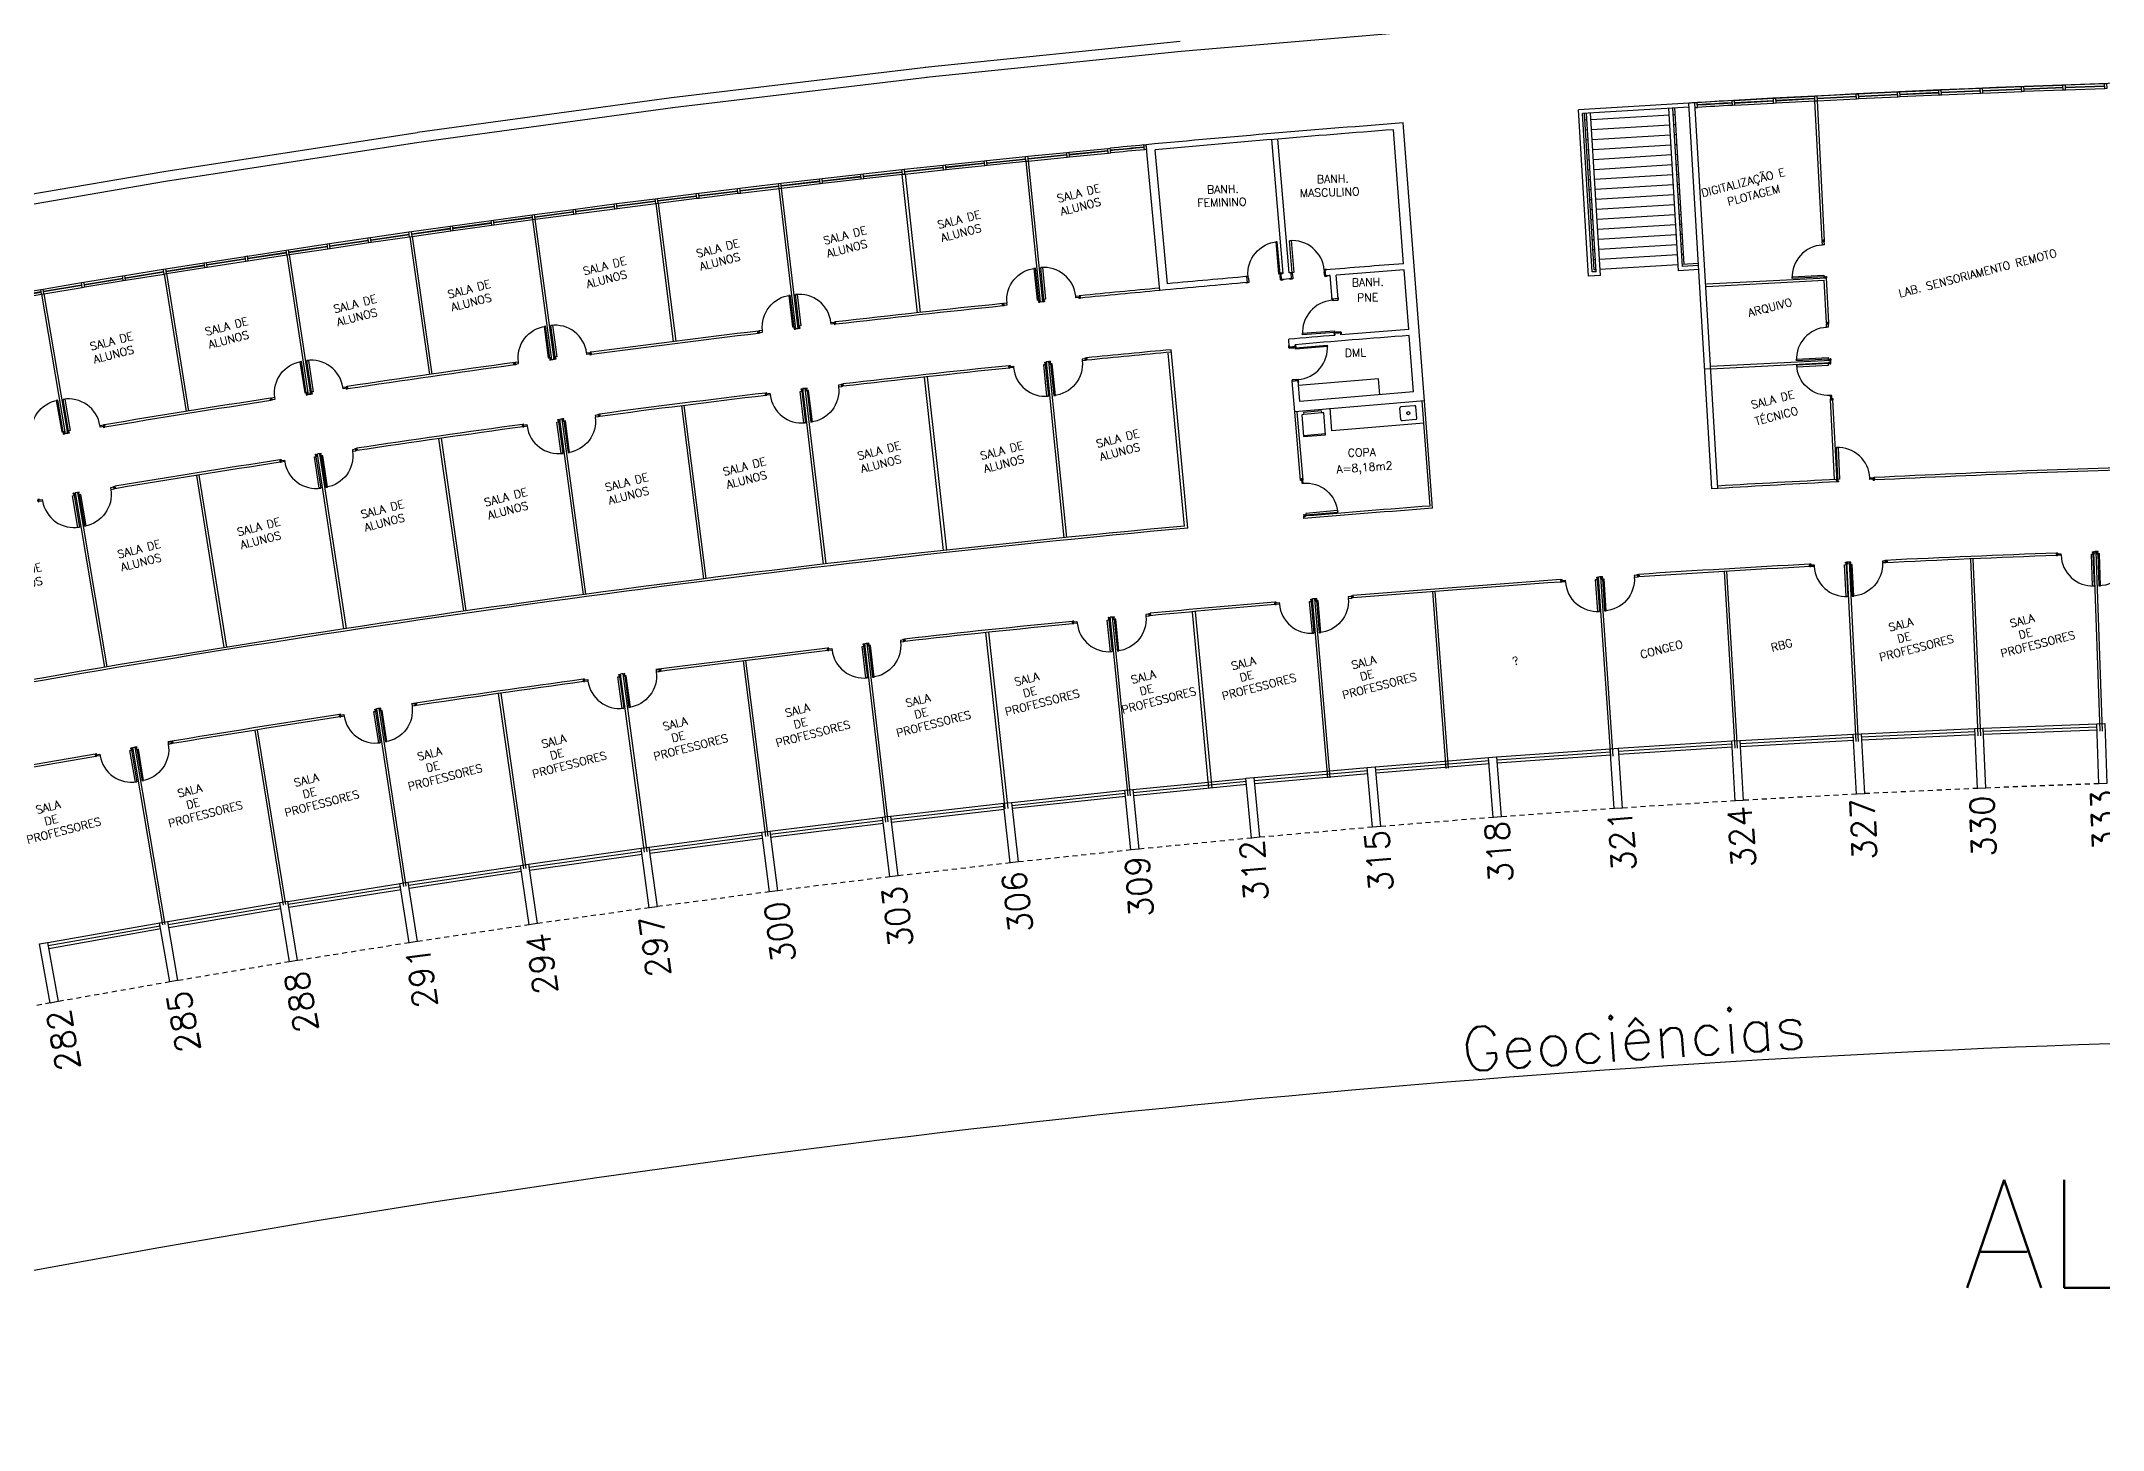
# Model space of a CAD drawing. Header units: millimetres. Extents: x 2958 to 3256, y 1036 to 1150.
# Drawn here: x 3048.8 to 3100.3, y 1050.6 to 1085.3 of the extents above; entities that cross this region are included whole.
import ezdxf

# ---------------------------------------------------------------- set-up
doc = ezdxf.new("R2010")
doc.units = ezdxf.units.MM
doc.linetypes.add('HIDDEN2', pattern=[0.1875, 0.125, -0.0625])
for name, color, linetype in [('ALV', 2, 'Continuous'), ('AR-ALV-C', 2, 'Continuous'), ('AR-CORRIMAO', 2, 'Continuous'), ('AR-DIVISORIA', 2, 'Continuous'), ('AR-ESCADA-V', 1, 'Continuous'), ('AR-ESQ', 2, 'Continuous'), ('AR-PIS-V', 1, 'Continuous'), ('AR-PORTAS', 1, 'Continuous'), ('AR-WC', 2, 'Continuous'), ('BANC', 2, 'Continuous'), ('coz1', 1, 'Continuous'), ('COZ2', 1, 'Continuous'), ('ESQ', 1, 'Continuous'), ('ESTR', 3, 'Continuous'), ('montante-c', 2, 'Continuous'), ('montante-v', 1, 'Continuous'), ('mov', 1, 'Continuous'), ('NOPILAR1', 2, 'Continuous'), ('pm1', 2, 'Continuous'), ('pm2', 2, 'Continuous'), ('PORTA-C', 2, 'Continuous'), ('PROJ', 1, 'HIDDEN2'), ('TEXTO', 2, 'Continuous'), ('TXT-IDENTIFICAÇÃO', 4, 'Continuous'), ('USO1', 2, 'Continuous'), ('vidro', 2, 'Continuous')]:
    doc.layers.add(name, color=color, linetype=linetype)
doc.styles.add('1', font='romans.shx')
doc.styles.add('LEGENDA', font='romans.shx', dxfattribs={"height": 0.2})
doc.styles.add('NOPILAR', font='simplex.shx', dxfattribs={"height": 0.6})
doc.styles.add('UNB-100', font='simplex.shx', dxfattribs={"height": 0.2})
doc.dimstyles.new('1-600', dxfattribs={"dimtxt": 1.1, "dimasz": 2.5, "dimexe": 2, "dimexo": 4, "dimgap": 0.2, "dimtad": 1, "dimdec": 0, "dimzin": 4, "dimdsep": 46, "dimlunit": 6, "dimtxsty": '1', "dimblk1": 'NONE', "dimblk2": 'NONE', "dimsah": 1, "dimcen": 0, "dimclrd": 2, "dimclre": 2, "dimclrt": 2, "dimadec": 0, "dimazin": 0, "dimtfac": 1, "dimtdec": 0, "dimtmove": 2, "dimatfit": 3, "dimldrblk": 'NONE', "dimfxl": 1, "dimtolj": 1, "dimtzin": 0, "dimarcsym": 0})

# ---------------------------------------------------------------- blocks, each defined once
blk = doc.blocks.new('PILAR-SLC')
for points in [[(0.2, 0), (0.2, -1.5), (0, -1.5), (0, 0)], [(0.197, -26.487), (0.197, -27.987), (-0.003, -27.987), (-0.003, -26.487)], [(0.197, -42.97), (0.197, -44.47), (-0.003, -44.47), (-0.003, -42.97)], [(0.197, -72.501), (0.197, -74.001), (-0.003, -74.001), (-0.003, -72.501)]]:
    blk.add_lwpolyline(points, close=True)
blk = doc.blocks.new('*D90')
at = {"layer": 'DEFPOINTS', "color": 0, "transparency": 16777216}
for p in [(3139.88, 1067.386), (3139.765, 1065.89), (3036.797, 1060.353), (3105.505, 1060.368), (3037.114, 1058.887)]:
    blk.add_point(p, dxfattribs=at)
at = {"layer": 'USO1', "color": 2, "lineweight": -2, "transparency": 16777216}
for p, q in [((3139.459, 1061.902), (3139.114, 1057.415)), ((3037.959, 1054.977), (3038.91, 1050.579))]:
    blk.add_line(p, q, dxfattribs=at)
blk.add_arc((3112.461, 710.251), 350.185, 85.60976, 102.19512, dxfattribs=at)
at = {"layer": 'USO1', "color": 2, "transparency": 16777216, "insert": (3088.577, 1060.373), "char_height": 1.1, "attachment_point": 5, "rotation": 3.9024, "style": '1'}
blk.add_mtext('\\A1;Geociências', dxfattribs=at)
blk = doc.blocks.new('_NONE')
at = {"color": 0, "linetype": 'ByBlock'}
blk.add_circle((0, 0), 0.25, dxfattribs=at)
blk = doc.blocks.new('esq-mod1')
at = {"layer": 'montante-c'}
for p, q in [((0.956, 0.191), (1.015, 0.203)), ((0.979, 0.073), (0.956, 0.191)), ((0.979, 0.073), (1.038, 0.085)), ((1.038, 0.085), (1.015, 0.203))]:
    blk.add_line(p, q, dxfattribs=at)
at = {"layer": 'montante-v'}
for p, q in [((0, 0), (0.956, 0.191)), ((0.023, -0.118), (0.979, 0.073))]:
    blk.add_line(p, q, dxfattribs=at)
at = {"layer": 'vidro'}
for p, q in [((0.011, -0.054), (0.967, 0.137)), ((0.013, -0.064), (0.969, 0.127))]:
    blk.add_line(p, q, dxfattribs=at)
blk = doc.blocks.new('esq-mod3')
at = {"layer": 'montante-c'}
for p, q in [((0.86, -0.169), (0.867, -0.049)), ((0.92, -0.172), (0.86, -0.169)), ((0.867, -0.049), (0.927, -0.052)), ((0.92, -0.172), (0.927, -0.052))]:
    blk.add_line(p, q, dxfattribs=at)
at = {"layer": 'montante-v'}
for centre, radius, end in [((-16.304, -297.085), 297.412, 86.85884), ((-16.304, -297.084), 297.531, 86.85883)]:
    blk.add_arc(centre, radius, 86.69167, end, dxfattribs=at)
at = {"layer": 'vidro'}
for radius in [297.466, 297.476]:
    blk.add_arc((-16.304, -297.084), radius, 86.69167, 86.85883, dxfattribs=at)
blk = doc.blocks.new('esq-mod2')
at = {"layer": 'montante-c'}
for p, q in [((0.844, 0.078), (0.904, 0.084)), ((0.855, -0.041), (0.844, 0.078)), ((0.915, -0.036), (0.904, 0.084)), ((0.915, -0.036), (0.855, -0.041))]:
    blk.add_line(p, q, dxfattribs=at)
at = {"layer": 'montante-v'}
for centre, radius, end in [((26.627, -282.376), 283.628, 95.38686), ((26.627, -282.378), 283.51, 95.38687)]:
    blk.add_arc(centre, radius, 95.21565, end, dxfattribs=at)
at = {"layer": 'vidro'}
for radius in [283.574, 283.565]:
    blk.add_arc((26.627, -282.377), radius, 95.21565, 95.38686, dxfattribs=at)
blk = doc.blocks.new('GLDR-04P')
at = {"layer": 'coz1'}
for p, q in [((-225, 0), (-225, -50)), ((225, 0), (-225, 0)), ((225, -50), (225, 0)), ((-275, -50), (-275, -600)), ((-225, -50), (-275, -50)), ((275, -50), (225, -50)), ((275, -600), (275, -50)), ((-275, -600), (275, -600))]:
    blk.add_line(p, q, dxfattribs=at)
at = {"layer": 'COZ2'}
for p, q in [((225, -50), (-225, -50)), ((-275, -570), (275, -570))]:
    blk.add_line(p, q, dxfattribs=at)
blk = doc.blocks.new('pm80-div-01p')
at = {"layer": 'mov'}
blk.add_arc((0.0575, 0.03), 0.8, 360, 90, dxfattribs=at)
at = {"layer": 'PORTA-C'}
for p, q in [((0.031, 0.0085), (0.031, 0.03)), ((0.031, 0.03), (0.055, 0.03)), ((0.037, 0.0085), (0.031, 0.0085)), ((0.037, -0.0085), (0.037, 0.0085)), ((0.056, 0.029), (0.056, -0.011)), ((0.944, 0.029), (0.944, -0.011)), ((0.969, 0.03), (0.945, 0.03)), ((0.963, 0.0085), (0.969, 0.0085)), ((0.963, -0.0085), (0.963, 0.0085)), ((0.969, 0.0085), (0.969, 0.03)), ((0.031, -0.03), (0.031, -0.0085)), ((0.031, -0.0085), (0.037, -0.0085)), ((0.065, -0.03), (0.031, -0.03)), ((0.056, -0.011), (0.065, -0.011)), ((0.066, -0.012), (0.066, -0.029)), ((0.934, -0.012), (0.934, -0.029)), ((0.944, -0.011), (0.935, -0.011)), ((0.935, -0.03), (0.969, -0.03)), ((0.969, -0.0085), (0.963, -0.0085)), ((0.969, -0.03), (0.969, -0.0085))]:
    blk.add_line(p, q, dxfattribs=at)
for points in [[(0.0975, 0.03), (0.0575, 0.03), (0.0575, 0.83), (0.0975, 0.83)], [(0.021, -0.008), (0.021, 0.008), (0.0365, 0.008), (0.0365, -0.008)], [(0.8585, -0.01), (0.8585, 0.03), (0.9425, 0.03), (0.9425, -0.01)], [(0.979, -0.008), (0.979, 0.008), (0.9635, 0.008), (0.9635, -0.008)]]:
    blk.add_lwpolyline(points, close=True, dxfattribs=at)
for centre, start, end in [((0.055, 0.029), 360, 90), ((0.945, 0.029), 90, 180), ((0.065, -0.012), 0, 90), ((0.065, -0.029), 270, 0), ((0.935, -0.012), 90, 180), ((0.935, -0.029), 180, 270)]:
    blk.add_arc(centre, 0.001, start, end, dxfattribs=at)
blk = doc.blocks.new('pm80-alv-01p')
at = {"layer": 'mov'}
blk.add_arc((0.027, 0.075), 0.8, 360, 90, dxfattribs=at)
at = {"layer": 'pm1'}
blk.add_lwpolyline([(0.067, 0.875), (0.067, 0.075), (0.027, 0.075), (0.027, 0.875)], close=True, dxfattribs=at)
at = {"layer": 'pm2'}
for points in [[(-0.034, 0.086), (0.016, 0.086), (0.016, 0.076), (-0.034, 0.076)], [(0.026, 0.075), (0.026, 0.034), (0.036, 0.034), (0.036, -0.075), (0.001, -0.075), (0.001, 0.075)], [(0.828, 0.075), (0.828, 0.034), (0.818, 0.034), (0.818, -0.075), (0.853, -0.075), (0.853, 0.075)], [(0.888, 0.086), (0.838, 0.086), (0.838, 0.076), (0.888, 0.076)], [(-0.034, -0.076), (0.016, -0.076), (0.016, -0.086), (-0.034, -0.086)], [(0.888, -0.076), (0.838, -0.076), (0.838, -0.086), (0.888, -0.086)]]:
    blk.add_lwpolyline(points, close=True, dxfattribs=at)
blk = doc.blocks.new('CUBA-02P')
at = {"layer": 'coz1'}
for p, q in [((-0.2, 0.415), (-0.2, 0.125)), ((-0.17, 0.445), (0.17, 0.445)), ((-0.17, 0.095), (0.17, 0.095)), ((0.2, 0.415), (0.2, 0.125))]:
    blk.add_line(p, q, dxfattribs=at)
blk.add_circle((0, 0.27), 0.04, dxfattribs=at)
for centre, start, end in [((-0.17, 0.415), 90, 180), ((-0.17, 0.125), 180, 270), ((0.17, 0.415), 0, 90), ((0.17, 0.125), 270, 0)]:
    blk.add_arc(centre, 0.03, start, end, dxfattribs=at)

msp = doc.modelspace()

# ---------------------------------------------------------------- linework, layer by layer
at = {"layer": 'ALV'}
msp.add_arc((3113.888, 684.904), 399.561, 87.01536, 93.43465, dxfattribs=at)
at = {"layer": 'AR-ALV-C'}
for p, q in [((3090.527, 1074.105), (3089.95, 1083.747)), ((3090.677, 1074.114), (3090.1, 1083.756)), ((3082.823, 1079.732), (3082.566, 1083.082)), ((3083.342, 1076.3), (3082.812, 1083.251)), ((3076.732, 1079.063), (3076.392, 1082.707)), ((3076.924, 1079.232), (3076.614, 1082.577)), ((3079.81, 1079.488), (3079.526, 1082.836)), ((3079.96, 1079.501), (3079.676, 1082.849)), ((3078.92, 1079.26), (3078.907, 1079.409)), ((3079.773, 1079.334), (3079.76, 1079.484)), ((3080.022, 1079.356), (3080.009, 1079.505)), ((3080.875, 1079.428), (3080.863, 1079.576)), ((3081.035, 1078.844), (3080.99, 1079.436)), ((3081.185, 1078.856), (3081.139, 1079.448)), ((3082.949, 1078.087), (3082.834, 1079.582)), ((3079.966, 1077.645), (3079.95, 1077.844)), ((3081.105, 1077.94), (3081.101, 1077.99)), ((3081.254, 1077.953), (3081.25, 1078.002)), ((3083.069, 1076.528), (3082.96, 1077.937)), ((3080.116, 1077.657), (3080.112, 1077.707)), ((3080.104, 1076.025), (3080.038, 1076.796)), ((3080.232, 1076.287), (3080.188, 1076.808)), ((3090.498, 1077.108), (3090.348, 1077.099)), ((3083.342, 1076.3), (3080.104, 1076.025)), ((3083.069, 1076.528), (3080.232, 1076.287)), ((3090.677, 1074.114), (3090.527, 1074.105))]:
    msp.add_line(p, q, dxfattribs=at)
for centre, radius, start, end in [((3112.434, 709.107), 375.314, 93.41165, 93.43455), ((3111.288, 709.019), 375.314, 94.35125, 95.33494), ((3111.288, 709.019), 375.164, 94.39079, 95.30303), ((3098.501, 849.047), 231.044, 94.85555, 95.40649), ((3095.543, 881.899), 198.209, 94.80708, 95.3898), ((3111.288, 709.019), 371.804, 94.85659, 94.86429), ((3111.288, 709.019), 371.654, 94.82576, 94.8643), ((3111.288, 709.019), 371.804, 94.82577, 94.83347), ((3107.077, 761.595), 319.06, 94.35969, 94.71276), ((3086.261, 1012.926), 66.718, 94.53126, 94.62994), ((3111.288, 709.019), 371.654, 94.39083, 94.65291), ((3111.287, 709.025), 371.054, 94.65334, 94.6765), ((3111.288, 709.019), 370.154, 94.67721, 94.85664), ((3111.288, 709.019), 370.004, 94.39085, 94.83341), ((3111.288, 709.019), 370.204, 94.65395, 94.67717), ((3111.288, 709.019), 370.154, 94.39084, 94.65399), ((3111.288, 709.019), 369.954, 94.83341, 94.85664), ((3111.301, 708.867), 369.254, 94.83339, 94.85664)]:
    msp.add_arc(centre, radius, start, end, dxfattribs=at)
at = {"layer": 'AR-CORRIMAO'}
for p, q in [((3089.95, 1083.747), (3087.19, 1083.582)), ((3087.439, 1079.42), (3087.19, 1083.582)), ((3089.956, 1083.648), (3087.296, 1083.488)), ((3087.533, 1079.526), (3087.296, 1083.488)), ((3087.633, 1079.532), (3087.396, 1083.494)), ((3087.738, 1079.438), (3087.495, 1083.5)), ((3089.695, 1079.555), (3089.452, 1083.617)), ((3089.789, 1079.661), (3089.552, 1083.623)), ((3087.738, 1079.438), (3087.439, 1079.42)), ((3087.633, 1079.532), (3087.533, 1079.526)), ((3090.199, 1079.585), (3089.695, 1079.555)), ((3090.193, 1079.685), (3089.789, 1079.661))]:
    msp.add_line(p, q, dxfattribs=at)
at = {"layer": 'AR-DIVISORIA'}
for p, q in [((3093.281, 1080.31), (3093.101, 1083.803)), ((3093.341, 1080.313), (3093.161, 1083.806)), ((3070.671, 1078.507), (3070.291, 1081.966)), ((3070.751, 1078.516), (3070.371, 1081.975)), ((3073.745, 1078.772), (3073.388, 1082.293)), ((3073.805, 1078.778), (3073.448, 1082.3)), ((3067.633, 1078.1), (3067.218, 1081.615)), ((3067.693, 1078.107), (3067.277, 1081.622)), ((3061.533, 1077.327), (3061.059, 1080.836)), ((3061.592, 1077.335), (3061.119, 1080.844)), ((3064.135, 1081.238), (3064.572, 1077.786)), ((3064.195, 1081.246), (3064.632, 1077.793)), ((3057.984, 1080.407), (3058.478, 1076.962)), ((3058.043, 1080.416), (3058.537, 1076.971)), ((3054.913, 1079.953), (3055.444, 1076.454)), ((3054.972, 1079.962), (3055.504, 1076.463)), ((3054.972, 1079.962), (3055.504, 1076.463)), ((3051.846, 1079.474), (3052.397, 1076.038)), ((3051.906, 1079.484), (3052.457, 1076.048)), ((3090.388, 1079.225), (3093.389, 1079.38)), ((3090.391, 1079.166), (3093.332, 1079.317)), ((3093.387, 1078.253), (3093.332, 1079.317)), ((3093.447, 1078.256), (3093.389, 1079.38)), ((3048.784, 1078.97), (3049.373, 1075.479)), ((3048.843, 1078.98), (3049.432, 1075.489)), ((3074.343, 1072.882), (3073.897, 1077.28)), ((3074.403, 1072.888), (3073.956, 1077.286)), ((3077.344, 1073.174), (3076.942, 1077.496)), ((3077.429, 1073.122), (3077.014, 1077.583)), ((3090.494, 1077.168), (3093.495, 1077.323)), ((3090.498, 1077.108), (3093.498, 1077.263)), ((3093.498, 1077.263), (3093.495, 1077.323)), ((3071.324, 1072.563), (3070.848, 1076.897)), ((3071.404, 1072.572), (3070.928, 1076.906)), ((3064.776, 1076.179), (3065.323, 1071.853)), ((3064.835, 1076.186), (3065.383, 1071.861)), ((3068.328, 1072.221), (3067.809, 1076.611)), ((3068.388, 1072.228), (3067.869, 1076.618)), ((3083.482, 1073.674), (3083.282, 1076.295)), ((3083.546, 1073.619), (3083.342, 1076.3)), ((3093.589, 1074.336), (3093.486, 1076.327)), ((3093.652, 1074.279), (3093.546, 1076.33)), ((3062.325, 1071.461), (3061.734, 1075.841)), ((3062.384, 1071.469), (3061.793, 1075.849)), ((3080.249, 1074.316), (3080.104, 1076.025)), ((3080.308, 1074.321), (3080.163, 1076.03)), ((3058.708, 1075.359), (3059.327, 1071.043)), ((3058.767, 1075.367), (3059.386, 1071.052)), ((3055.67, 1074.971), (3056.333, 1070.601)), ((3055.729, 1074.98), (3056.393, 1070.61)), ((3052.654, 1074.439), (3053.344, 1070.134)), ((3052.713, 1074.448), (3053.403, 1070.143)), ((3049.623, 1074), (3050.359, 1069.642)), ((3049.682, 1074.01), (3050.418, 1069.652)), ((3080.33, 1073.36), (3080.325, 1073.42)), ((3094.132, 1067.785), (3093.901, 1072.269)), ((3094.192, 1067.788), (3093.961, 1072.272)), ((3097.183, 1067.928), (3096.992, 1072.354)), ((3097.243, 1067.931), (3097.052, 1072.357)), ((3100.229, 1068.045), (3100.072, 1072.532)), ((3100.289, 1068.047), (3100.132, 1072.534)), ((3083.886, 1067.116), (3083.548, 1071.533)), ((3083.946, 1067.121), (3083.608, 1071.538)), ((3087.996, 1067.419), (3087.69, 1071.899)), ((3088.056, 1067.423), (3087.75, 1071.903)), ((3091.106, 1067.618), (3090.841, 1072.04)), ((3091.165, 1067.621), (3090.901, 1072.043)), ((3077.955, 1066.613), (3077.544, 1071.024)), ((3078.035, 1066.62), (3077.624, 1071.031)), ((3080.924, 1066.877), (3080.545, 1071.351)), ((3080.984, 1066.882), (3080.605, 1071.356)), ((3072.862, 1066.107), (3072.379, 1070.51)), ((3072.942, 1066.115), (3072.458, 1070.519)), ((3075.941, 1066.425), (3075.487, 1070.892)), ((3076, 1066.431), (3075.547, 1070.898)), ((3069.884, 1065.773), (3069.357, 1070.232)), ((3069.944, 1065.78), (3069.417, 1070.239)), ((3063.856, 1065.021), (3063.255, 1069.471)), ((3063.915, 1065.029), (3063.315, 1069.479)), ((3066.318, 1069.806), (3066.874, 1065.411)), ((3066.377, 1069.813), (3066.934, 1065.418)), ((3060.199, 1068.989), (3060.828, 1064.604)), ((3060.258, 1068.998), (3060.887, 1064.613)), ((3057.156, 1068.605), (3057.83, 1064.165)), ((3057.215, 1068.614), (3057.89, 1064.174)), ((3054.118, 1068.073), (3054.819, 1063.699)), ((3054.177, 1068.082), (3054.879, 1063.708)), ((3051.059, 1067.633), (3051.807, 1063.205)), ((3051.119, 1067.643), (3051.866, 1063.215))]:
    msp.add_line(p, q, dxfattribs=at)
for centre, radius, start, end in [((3111.288, 709.019), 371.654, 95.78682, 95.79762), ((3111.288, 709.019), 371.714, 95.33494, 95.64292), ((3111.288, 709.019), 371.654, 95.33494, 95.64291), ((3111.288, 709.019), 371.714, 95.94306, 96.59113), ((3111.288, 709.019), 371.654, 95.94307, 96.59112), ((3111.288, 709.019), 371.714, 96.89077, 97.53938), ((3111.288, 709.019), 371.654, 96.89078, 97.53937), ((3111.288, 709.019), 371.654, 96.73633, 96.74558), ((3111.288, 709.019), 371.714, 97.83459, 98.48797), ((3111.288, 709.019), 371.654, 97.83865, 98.48796), ((3111.288, 709.019), 371.654, 97.68429, 97.69354), ((3111.288, 709.019), 370.154, 95.78834, 95.79763), ((3111.288, 709.019), 370.154, 95.31282, 95.64225), ((3111.288, 709.019), 370.094, 95.31282, 95.64221), ((3111.288, 709.019), 370.154, 95.94374, 96.59045), ((3111.288, 709.019), 370.094, 95.94378, 96.59042), ((3111.288, 709.019), 371.714, 98.78635, 99.43471), ((3111.288, 709.019), 371.654, 98.78636, 99.43469), ((3111.288, 709.019), 371.654, 98.63254, 98.64178), ((3111.288, 709.019), 370.154, 96.89118, 97.53873), ((3111.288, 709.019), 370.094, 96.89122, 97.53873), ((3111.288, 709.019), 370.154, 96.73631, 96.74559), ((3111.288, 709.019), 370.154, 97.83836, 98.48735), ((3111.288, 709.019), 370.094, 97.83837, 98.48735), ((3111.288, 709.019), 370.154, 97.68427, 97.69355), ((3111.288, 709.019), 371.654, 99.5788, 99.58972), ((3111.288, 709.019), 370.154, 98.787, 99.43408), ((3111.288, 709.019), 370.094, 98.787, 99.43407), ((3111.288, 709.019), 370.154, 98.63252, 98.6418), ((3112.434, 709.107), 365.714, 91.52245, 92.79765), ((3112.434, 709.107), 365.654, 91.52245, 92.79766), ((3112.434, 709.107), 365.714, 92.9444, 93.41133), ((3112.434, 709.107), 365.654, 92.94439, 93.41132), ((3111.288, 709.019), 370.154, 99.58045, 99.58974), ((3111.288, 709.019), 365.654, 94.35115, 94.85677), ((3111.288, 709.019), 365.714, 94.36055, 94.84737), ((3111.288, 709.019), 365.734, 95.32526, 100.05253), ((3111.288, 709.019), 365.674, 95.31273, 100.05253), ((3112.434, 709.107), 363.634, 93.06878, 93.74344), ((3112.434, 709.107), 363.574, 93.06879, 93.74343), ((3112.639, 709.118), 363.634, 92.94436, 92.95382), ((3112.434, 709.107), 363.574, 92.09557, 92.78227), ((3112.434, 709.107), 363.634, 92.09556, 92.77028), ((3112.8, 709.121), 363.634, 91.9964, 92.00586), ((3129.852, 475.113), 598.275, 94.131498, 94.631238), ((3129.853, 475.1), 598.228, 94.13152, 94.631221), ((3112.434, 709.107), 363.634, 93.89232, 93.90178), ((3097.172, 856.643), 215.345, 94.67937, 95.51243), ((3097.172, 856.645), 215.283, 94.6793, 95.51238), ((3111.288, 709.019), 363.634, 94.84029, 94.84974), ((3097.034, 835.45), 236.409, 95.45756, 96.48034), ((3097.033, 835.452), 236.347, 95.45745, 96.4803), ((3112.22, 709.118), 363.634, 95.78825, 95.7977), ((3111.288, 709.019), 363.634, 96.76976, 97.45048), ((3111.288, 709.019), 363.574, 96.76976, 97.45017), ((3112.071, 709.115), 363.634, 96.73621, 96.74566), ((3111.937, 709.11), 363.634, 97.68417, 97.69362), ((3129.35, 584.047), 489.904, 97.86381, 98.37058), ((3129.351, 584.043), 489.848, 97.86382, 98.37034), ((3126.845, 612.785), 461.117, 98.80897, 99.34865), ((3111.795, 709.099), 363.634, 98.63243, 98.64189), ((3126.845, 612.781), 461.061, 98.80898, 99.34838), ((3112.258, 703.497), 369.241, 99.68703, 100.05297), ((3111.288, 709.019), 363.574, 99.68275, 100.05434), ((3111.639, 709.08), 363.634, 99.58037, 99.58983)]:
    msp.add_arc(centre, radius, start, end, dxfattribs=at)
at = {"layer": 'AR-ESCADA-V'}
for p, q in [((3089.462, 1083.448), (3087.506, 1083.331)), ((3089.612, 1083.457), (3089.562, 1083.454)), ((3089.836, 1079.714), (3089.602, 1083.626)), ((3087.406, 1083.325), (3087.356, 1083.322)), ((3087.421, 1083.075), (3087.371, 1083.072)), ((3089.477, 1083.198), (3087.52, 1083.081)), ((3089.492, 1082.949), (3087.535, 1082.832)), ((3089.627, 1083.207), (3089.577, 1083.204)), ((3089.642, 1082.958), (3089.592, 1082.955)), ((3087.436, 1082.826), (3087.386, 1082.823)), ((3087.45, 1082.576), (3087.401, 1082.573)), ((3089.507, 1082.699), (3087.55, 1082.582)), ((3089.522, 1082.45), (3087.565, 1082.333)), ((3089.657, 1082.708), (3089.607, 1082.705)), ((3089.671, 1082.459), (3089.622, 1082.456)), ((3087.465, 1082.327), (3087.416, 1082.324)), ((3087.48, 1082.077), (3087.43, 1082.074)), ((3089.537, 1082.2), (3087.58, 1082.083)), ((3089.552, 1081.951), (3087.595, 1081.834)), ((3089.686, 1082.209), (3089.637, 1082.206)), ((3089.701, 1081.96), (3089.651, 1081.957)), ((3087.495, 1081.828), (3087.445, 1081.825)), ((3087.51, 1081.578), (3087.46, 1081.575)), ((3087.525, 1081.329), (3087.475, 1081.326)), ((3089.567, 1081.701), (3087.61, 1081.584)), ((3089.581, 1081.452), (3087.625, 1081.335)), ((3089.716, 1081.71), (3089.666, 1081.707)), ((3089.731, 1081.461), (3089.681, 1081.458)), ((3087.54, 1081.079), (3087.49, 1081.076)), ((3087.555, 1080.829), (3087.505, 1080.826)), ((3089.596, 1081.202), (3087.64, 1081.085)), ((3089.611, 1080.952), (3087.655, 1080.835)), ((3089.746, 1081.211), (3089.696, 1081.208)), ((3089.761, 1080.961), (3089.711, 1080.958)), ((3087.57, 1080.58), (3087.52, 1080.577)), ((3087.585, 1080.33), (3087.535, 1080.327)), ((3089.626, 1080.703), (3087.67, 1080.586)), ((3089.641, 1080.453), (3087.685, 1080.336)), ((3089.776, 1080.712), (3089.726, 1080.709)), ((3089.791, 1080.462), (3089.741, 1080.459)), ((3087.6, 1080.081), (3087.55, 1080.078)), ((3087.615, 1079.831), (3087.565, 1079.828)), ((3089.656, 1080.204), (3087.7, 1080.087)), ((3089.671, 1079.954), (3087.715, 1079.837)), ((3089.806, 1080.213), (3089.756, 1080.21)), ((3089.821, 1079.963), (3089.771, 1079.96))]:
    msp.add_line(p, q, dxfattribs=at)
at = {"layer": 'AR-PIS-V'}
for p, q in [((3087.58, 1079.579), (3087.346, 1083.491)), ((3087.63, 1079.582), (3087.58, 1079.579)), ((3089.686, 1079.705), (3087.729, 1079.588)), ((3090.19, 1079.735), (3089.786, 1079.711))]:
    msp.add_line(p, q, dxfattribs=at)
at = {"layer": 'AR-WC'}
for p, q in [((3082.191, 1076.855), (3080.198, 1076.686)), ((3082.225, 1076.456), (3082.191, 1076.855)), ((3081.032, 1075.552), (3080.989, 1076.12)), ((3083.324, 1075.746), (3081.032, 1075.552))]:
    msp.add_line(p, q, dxfattribs=at)
at = {"layer": 'BANC'}
for p, q in [((3077.267, 1085.047), (3083.649, 1085.588)), ((3070.865, 1084.643), (3077.237, 1085.293)), ((3070.891, 1084.395), (3077.263, 1085.045)), ((3064.526, 1083.887), (3070.886, 1084.645)), ((3064.556, 1083.639), (3070.916, 1084.397)), ((3058.177, 1083.018), (3064.523, 1083.885)), ((3058.211, 1082.77), (3064.557, 1083.637)), ((3051.843, 1082.041), (3058.174, 1083.016)), ((3051.881, 1081.794), (3058.212, 1082.768)), ((3045.531, 1080.959), (3051.843, 1082.041)), ((3045.573, 1080.713), (3051.886, 1081.795))]:
    msp.add_line(p, q, dxfattribs=at)
at = {"layer": 'ESQ'}
for p, q in [((3091.225, 1067.813), (3094.064, 1067.971)), ((3094.264, 1067.981), (3097.104, 1068.114)), ((3094.267, 1067.906), (3097.108, 1068.039)), ((3094.271, 1067.831), (3097.112, 1067.964)), ((3097.304, 1068.123), (3100.146, 1068.231)), ((3097.307, 1068.048), (3100.149, 1068.156)), ((3097.31, 1067.973), (3100.152, 1068.082)), ((3085.152, 1067.401), (3087.988, 1067.606)), ((3085.157, 1067.326), (3087.993, 1067.532)), ((3085.163, 1067.251), (3087.999, 1067.457)), ((3088.187, 1067.62), (3091.025, 1067.802)), ((3088.192, 1067.545), (3091.03, 1067.727)), ((3088.197, 1067.47), (3091.035, 1067.652)), ((3091.229, 1067.739), (3094.068, 1067.896)), ((3091.233, 1067.664), (3094.073, 1067.821)), ((3079.086, 1066.885), (3081.919, 1067.139)), ((3079.093, 1066.81), (3081.925, 1067.064)), ((3079.1, 1066.736), (3081.932, 1066.989)), ((3082.118, 1067.156), (3084.952, 1067.386)), ((3082.124, 1067.081), (3084.958, 1067.311)), ((3082.13, 1067.006), (3084.964, 1067.236)), ((3073.031, 1066.266), (3075.858, 1066.568)), ((3073.039, 1066.191), (3075.866, 1066.493)), ((3073.047, 1066.117), (3075.874, 1066.419)), ((3076.057, 1066.588), (3078.887, 1066.866)), ((3076.065, 1066.514), (3078.895, 1066.792)), ((3076.072, 1066.439), (3078.902, 1066.717)), ((3066.987, 1065.544), (3069.809, 1065.894)), ((3070.007, 1065.918), (3072.832, 1066.244)), ((3070.016, 1065.843), (3072.841, 1066.169)), ((3070.024, 1065.769), (3072.849, 1066.095)), ((3063.969, 1065.144), (3066.788, 1065.518)), ((3063.979, 1065.07), (3066.798, 1065.444)), ((3063.989, 1064.995), (3066.808, 1065.37)), ((3066.996, 1065.469), (3069.818, 1065.819)), ((3067.005, 1065.395), (3069.827, 1065.745)), ((3060.955, 1064.719), (3063.771, 1065.117)), ((3060.966, 1064.645), (3063.782, 1065.043)), ((3060.976, 1064.57), (3063.792, 1064.968)), ((3057.945, 1064.268), (3060.758, 1064.69)), ((3057.957, 1064.194), (3060.769, 1064.616)), ((3057.968, 1064.12), (3060.78, 1064.542)), ((3054.939, 1063.791), (3057.748, 1064.237)), ((3054.951, 1063.717), (3057.76, 1064.163)), ((3054.963, 1063.643), (3057.771, 1064.089)), ((3051.937, 1063.289), (3054.742, 1063.759)), ((3051.95, 1063.215), (3054.754, 1063.685)), ((3051.962, 1063.141), (3054.767, 1063.611)), ((3048.94, 1062.762), (3051.74, 1063.255)), ((3048.953, 1062.688), (3051.753, 1063.181)), ((3048.966, 1062.614), (3051.766, 1063.108))]:
    msp.add_line(p, q, dxfattribs=at)
at = {"layer": 'montante-c'}
for p, q in [((3090.1, 1083.756), (3090.16, 1083.76)), ((3090.107, 1083.637), (3090.167, 1083.64)), ((3090.167, 1083.64), (3090.16, 1083.76))]:
    msp.add_line(p, q, dxfattribs=at)
at = {"layer": 'PROJ'}
for p, q in [((3094.141, 1066.473), (3091.314, 1066.316)), ((3097.168, 1066.615), (3094.34, 1066.483)), ((3100.197, 1066.732), (3097.368, 1066.624)), ((3085.067, 1065.89), (3082.245, 1065.661)), ((3088.09, 1066.11), (3085.266, 1065.905)), ((3091.114, 1066.304), (3088.289, 1066.124)), ((3079.027, 1065.373), (3076.21, 1065.096)), ((3082.046, 1065.644), (3079.227, 1065.392)), ((3076.011, 1065.076), (3073.196, 1064.775)), ((3069.987, 1064.405), (3067.177, 1064.056)), ((3072.998, 1064.753), (3070.185, 1064.428)), ((3066.979, 1064.03), (3064.173, 1063.658)), ((3063.975, 1063.631), (3061.172, 1063.235)), ((3060.974, 1063.206), (3058.174, 1062.785)), ((3054.983, 1062.279), (3052.191, 1061.811)), ((3057.977, 1062.755), (3055.181, 1062.311)), ((3051.994, 1061.777), (3049.206, 1061.285)), ((3049.01, 1061.25), (3046.226, 1060.735))]:
    msp.add_line(p, q, dxfattribs=at)

# ---------------------------------------------------------------- block references
at = {"layer": 'AR-ESQ'}
for name, p, rotation in [('esq-mod1', (3091.089, 1083.814), 351.9060174733965), ('esq-mod1', (3092.122, 1083.872), 351.7587135576093), ('esq-mod1', (3093.156, 1083.927), 351.6092556698516), ('esq-mod1', (3094.189, 1083.979), 351.4608734905702), ('esq-mod1', (3095.223, 1084.029), 351.3124941114996), ('esq-mod1', (3096.256, 1084.076), 351.1630499712239), ('esq-mod1', (3097.29, 1084.12), 351.0814050160103), ('esq-mod1', (3098.324, 1084.163), 350.8016569845339), ('esq-mod1', (3099.363, 1084.201), 350.7182129973249), ('esq-mod3', (3090.163, 1083.76), 6.56781401491852), ('esq-mod1', (3071.373, 1082.205), 354.7327558451727), ('esq-mod1', (3072.403, 1082.313), 354.5747893063255), ('esq-mod1', (3073.432, 1082.419), 354.4232838167724), ('esq-mod1', (3074.461, 1082.522), 354.2588671305449), ('esq-mod2', (3075.488, 1082.622), 0.1053172525647512), ('esq-mod1', (3067.26, 1081.742), 355.3710362648114), ('esq-mod1', (3068.288, 1081.862), 355.2066195779468), ('esq-mod1', (3069.317, 1081.979), 355.0486530387579), ('esq-mod1', (3070.345, 1082.093), 354.8971725318855), ('esq-mod1', (3063.153, 1081.234), 355.9963626908417), ('esq-mod1', (3064.179, 1081.365), 355.8450774373322), ('esq-mod1', (3065.206, 1081.493), 355.6806607497967), ('esq-mod1', (3066.233, 1081.619), 355.5226942108515), ('esq-mod1', (3059.052, 1080.68), 356.628327445814), ('esq-mod1', (3060.077, 1080.823), 356.4703609072164), ('esq-mod1', (3061.101, 1080.962), 356.3187459168662), ('esq-mod1', (3062.127, 1081.099), 356.1543292300482), ('esq-mod1', (3055.978, 1080.235), 357.1025095747116), ('esq-mod1', (3057.002, 1080.386), 356.9445430350414), ('esq-mod1', (3058.027, 1080.535), 356.7927441330842), ('esq-mod1', (3051.887, 1079.602), 357.7408606883339), ('esq-mod1', (3052.909, 1079.765), 357.5764440011395), ('esq-mod1', (3053.931, 1079.924), 357.4184774619094), ('esq-mod1', (3054.955, 1080.081), 357.2669262609318), ('esq-mod1', (3048.823, 1079.098), 358.2158182291114), ('esq-mod1', (3049.844, 1079.269), 358.0514015426091), ('esq-mod1', (3050.865, 1079.437), 357.8934350031508), ('esq-mod1', (3047.803, 1078.925), 358.3656991954447)]:
    msp.add_blockref(name, p, dxfattribs=dict(at, rotation=rotation))
at = {"layer": 'AR-PORTAS'}
for name, p, xscale, yscale, zscale, rotation in [('pm80-alv-01p', (3080.015, 1079.429), 1.005240804372593, 1.005240804370261, 1.005240804372593, 4.782468694348628), ('pm80-div-01p', (3093.361, 1079.348), 0.9960045710426741, 0.9960045710467965, 0.9960045710408264, 92.94991220172082), ('pm80-alv-01p', (3079.768, 1079.409), -1.005240804374219, 1.00524080437026, 1.005240804371966, 4.903719339769896), ('pm80-div-01p', (3073.763, 1078.804), -0.9953269744939391, 0.9953269744873979, 0.995326974492513, 5.870102736163183), ('pm80-div-01p', (3073.781, 1078.806), 0.9953269744910596, 0.995326974487398, 0.995326974492513, 5.716905109605475), ('pm80-div-01p', (3067.65, 1078.133), -0.9935933154309492, 0.9935933154338278, 0.9935933154280109, 6.819107628761731), ('pm80-div-01p', (3067.668, 1078.135), 0.9935933406035369, 0.9935933406086409, 0.9935933406061551, 6.664606603081715), ('pm80-alv-01p', (3081.176, 1077.995), 1.00504287251005, 1.005042872508057, 1.005042872505871, 94.36079731924173), ('pm80-div-01p', (3061.568, 1077.363), 0.9915859974254522, 0.9915859974280468, 0.991585997428862, 7.613089860542519), ('pm80-div-01p', (3093.467, 1077.29), 0.9960045710459375, 0.9960045710459375, 0.9960045710408264, 92.94430965683209), ('pm80-div-01p', (3061.548, 1077.36), -0.9915859974319141, 0.9915859974280467, 0.991585997428862, 7.764927720983818), ('pm80-div-01p', (3055.46, 1076.486), -0.9893030656129781, 0.98930306560942, 0.9893030656112259, 8.71128164774416), ('pm80-div-01p', (3055.479, 1076.489), 0.9893030656090273, 0.9893030656090273, 0.9893030656112259, 8.563038230633875), ('pm80-div-01p', (3073.921, 1077.249), 0.9956945516644082, 0.9956945516605625, 0.995694551661994, 185.7087853851514), ('pm80-div-01p', (3073.939, 1077.251), -0.9956945516622013, 0.9956945516605638, 0.995694551661994, 185.8619830127203), ('pm80-div-01p', (3093.467, 1077.292), -0.995960969753361, 0.9959609697543786, 0.9959609697517254, 92.94991220444315), ('pm80-div-01p', (3067.853, 1076.583), -0.9931035244945695, 0.9931035244953806, 0.993103524493575, 186.8149109850133), ('pm80-div-01p', (3049.389, 1075.512), -0.9975261522671075, 0.9975261522631627, 0.997526152263557, 9.650452586987077), ('pm80-div-01p', (3049.407, 1075.515), 0.997526152265839, 0.997526152263163, 0.997526152263557, 9.519743631211393), ('pm80-div-01p', (3067.835, 1076.581), 0.9931034993249039, 0.9931034993205694, 0.9931034993278429, 186.6604099589465), ('pm80-div-01p', (3061.757, 1075.814), 0.9915785386659347, 0.9915785386692736, 0.9915785386640703, 187.7983960976124), ('pm80-div-01p', (3061.776, 1075.817), -0.9917831241542016, 0.9917831241618844, 0.991783124155323, 187.5803276117421), ('pm80-div-01p', (3093.619, 1074.307), 0.9985809003848297, 0.9985809003848297, 0.9985809003820734, 2.709965651102599), ('pm80-div-01p', (3055.695, 1074.944), 0.9892956920937477, 0.9892956920957662, 0.989295692091492, 188.7547670510851), ('pm80-div-01p', (3055.713, 1074.947), -0.9893030656087404, 0.9893030656094197, 0.9893030656112259, 188.5202904984926), ('pm80-div-01p', (3049.666, 1073.977), -0.9975055588602806, 0.9975055588583935, 0.9975055588606121, 189.5064982740901), ('pm80-div-01p', (3080.357, 1073.392), -0.995538070763976, 0.9955380707688166, 0.9955380707618396, 274.8461791186578), ('pm80-div-01p', (3049.649, 1073.974), 0.9977651966047986, 0.9977651966037234, 0.9977651966074929, 189.7407770078611), ('pm80-div-01p', (3100.112, 1072.504), -0.9997463624412287, 0.999746362431324, 0.9997463624381985, 181.91992473824), ('pm80-div-01p', (3093.933, 1072.241), 0.9964184943815005, 0.9964184943815005, 0.9964184943815005, 183.0178688462509), ('pm80-div-01p', (3093.931, 1072.241), -0.996306765207965, 0.9963067651988247, 0.9963067652052757, 182.8728171821626), ('pm80-div-01p', (3100.104, 1072.503), 0.9964184943844241, 0.996418494381941, 0.9964184943821328, 182.0697627669534), ('pm80-div-01p', (3087.714, 1071.87), 0.9964184943804688, 0.9964184943819414, 0.9964184943821328, 183.9778825002218), ('pm80-div-01p', (3087.732, 1071.872), -0.9963067652045446, 0.9963067651988253, 0.9963067652052757, 183.8034755537014), ('pm80-div-01p', (3080.568, 1071.323), 0.9955716984266089, 0.9955716984266089, 0.9955716984266089, 184.9249403860201), ('pm80-div-01p', (3080.586, 1071.325), -0.9963328157611976, 0.9963328157609807, 0.9963328157614919, 184.7516697796538), ('pm80-div-01p', (3075.511, 1070.864), 0.9956868132074317, 0.9956868132139798, 0.9956868132109583, 185.8728679719406), ('pm80-div-01p', (3075.529, 1070.866), -0.9954268580773765, 0.9954268580768256, 0.9954268580780414, 185.7072470556528), ('pm80-div-01p', (3069.382, 1070.205), 0.9932731621668694, 0.9932731621668694, 0.9932731621668694, 186.8201508070607), ('pm80-div-01p', (3069.4, 1070.207), -0.9930965422730217, 0.9930965422681768, 0.9930965422721393, 186.6612560529821), ('pm80-div-01p', (3063.278, 1069.444), 0.9915785386659347, 0.9915785386692736, 0.9915785386640703, 187.7983960976124), ('pm80-div-01p', (3063.298, 1069.447), -0.9917831241542016, 0.9917831241618844, 0.991783124155323, 187.5803276117421), ('pm80-div-01p', (3057.181, 1068.578), 0.9892956920937477, 0.9892956920957662, 0.989295692091492, 188.7547670510851), ('pm80-div-01p', (3057.199, 1068.581), -0.9893030656087404, 0.9893030656094197, 0.9893030656112259, 188.5202904984926), ('pm80-div-01p', (3051.085, 1067.607), 0.9977651966047986, 0.9977651966037234, 0.9977651966074929, 189.7407770078611), ('pm80-div-01p', (3051.103, 1067.61), -0.9975055588602806, 0.9975055588583935, 0.9975055588606121, 189.5064982740901)]:
    msp.add_blockref(name, p, dxfattribs=dict(at, xscale=xscale, yscale=yscale, zscale=zscale, rotation=rotation))
at = {"layer": 'AR-PORTAS', "rotation": 274.8449866691887}
msp.add_blockref('pm80-alv-01p', (3080.041, 1077.652), dxfattribs=at)
at = {"layer": 'AR-WC'}
for name, p, xscale, yscale, zscale, rotation in [('CUBA-02P', (3082.917, 1076.263), 0.9965791941153971, 0.9965791941212965, 0.9965791941192651, 184.8458341558807), ('GLDR-04P', (3080.546, 1076.031), 0.0009999479763892506, 0.0009999479807447642, 0.000999947973479129, 4.845833841755251)]:
    msp.add_blockref(name, p, dxfattribs=dict(at, xscale=xscale, yscale=yscale, zscale=zscale, rotation=rotation))
at = {"layer": 'ESTR'}
for p, rotation in [((3097.676, 1140.691), 1.951219512195122), ((3086.705, 1140.174), 3.414634146341463), ((3090.36, 1140.377), 2.92682926829268), ((3094.017, 1140.55), 2.439024390243902), ((3079.4, 1139.674), 4.390243902439023), ((3083.052, 1139.94), 3.902439024390242), ((3072.105, 1139.05), 5.365853658536585), ((3075.752, 1139.377), 4.878048780487804), ((3068.462, 1138.691), 5.853658536585365), ((3064.822, 1138.301), 6.341463414634144), ((3061.185, 1137.881), 6.829268292682927), ((3053.923, 1136.946), 7.804878048780486), ((3057.552, 1137.429), 7.317073170731705), ((3050.299, 1136.433), 8.292682926829267), ((3046.678, 1135.889), 8.780487804878048), ((3043.063, 1135.314), 9.268292682926829), ((3039.452, 1134.708), 9.75609756097561), ((3035.847, 1134.071), 10.24390243902439)]:
    msp.add_blockref('PILAR-SLC', p, dxfattribs=dict(at, rotation=rotation))

# ---------------------------------------------------------------- texts
at = {"layer": 'NOPILAR1', "style": 'NOPILAR'}
for s, rotation, p in [('333', 92.286, (3100.65, 1065.055)), ('333', 92.286, (3100.65, 1065.055)), ('321', 94.5732, (3088.637, 1064.569)), ('321', 94.5732, (3088.637, 1064.569)), ('324', 94.6115, (3091.63, 1064.654)), ('324', 94.6115, (3091.63, 1064.654)), ('327', 92.4695, (3094.646, 1064.838)), ('327', 92.4695, (3094.646, 1064.838)), ('330', 92.286, (3097.628, 1064.911)), ('330', 92.286, (3097.628, 1064.911)), ('315', 94.5732, (3082.567, 1064.056)), ('315', 94.5732, (3082.567, 1064.056)), ('318', 94.5732, (3085.563, 1064.28)), ('318', 94.5732, (3085.563, 1064.28)), ('312', 94.5732, (3079.445, 1063.814)), ('312', 94.5732, (3079.445, 1063.814)), ('306', 97.6048, (3073.571, 1063.044)), ('306', 97.6048, (3073.571, 1063.044)), ('309', 94.5732, (3076.574, 1063.414)), ('309', 94.5732, (3076.574, 1063.413)), ('303', 97.6048, (3070.573, 1062.68)), ('303', 97.6048, (3070.573, 1062.68)), ('297', 97.6048, (3064.511, 1061.938)), ('297', 97.6048, (3064.511, 1061.938)), ('300', 97.6048, (3067.637, 1062.299)), ('300', 97.6048, (3067.637, 1062.299)), ('294', 97.6048, (3061.686, 1061.504)), ('294', 97.6048, (3061.686, 1061.504)), ('291', 97.6048, (3058.678, 1061.166)), ('291', 97.6048, (3058.678, 1061.166)), ('288', 100.1605, (3055.708, 1060.568)), ('288', 100.1605, (3055.708, 1060.568)), ('285', 100.1605, (3052.763, 1060.073)), ('285', 100.1605, (3052.763, 1060.073)), ('282', 100.1605, (3049.764, 1059.611)), ('282', 100.1605, (3049.763, 1059.611))]:
    msp.add_text(s, height=0.6, rotation=rotation, dxfattribs=at).set_placement(p)
at = {"layer": 'TEXTO', "style": 'UNB-100'}
for s, p in [('DIGITALIZAÇÃO E ', (3090.294, 1081.395)), ('PLOTAGEM', (3090.938, 1081.179)), ('LAB. SENSORIAMENTO REMOTO', (3095.222, 1078.889)), ('ARQUIVO', (3091.461, 1078.402)), ('SALA DE', (3091.533, 1076.099)), ('TÉCNICO', (3091.628, 1075.69))]:
    msp.add_text(s, height=0.2, rotation=14.5372, dxfattribs=at).set_placement(p)
at = {"layer": 'TEXTO', "char_height": 0.2, "attachment_point": 1, "style": 'UNB-100'}
for s, insert, width, rotation in [('BANH.', (3080.651, 1081.944), 1.95981, 1.5279), ('SALA DE\\PALUNOS', (3074.139, 1081.45), 1.95981, 14.5372), ('FEMININO', (3077.666, 1081.351), 1.95981, 1.5279), ('BANH.', (3077.905, 1081.683), 1.95981, 1.5279), ('MASCULINO', (3080.226, 1081.597), 1.95981, 1.5279), ('SALA DE\\PALUNOS', (3071.153, 1080.793), 1.95981, 14.5372), ('SALA DE\\PALUNOS', (3065.125, 1080.075), 1.95981, 14.5372), ('SALA DE\\PALUNOS', (3068.301, 1080.399), 1.95981, 14.5372), ('SALA DE\\PALUNOS', (3062.296, 1079.635), 1.95981, 14.5372), ('SALA DE\\PALUNOS', (3058.911, 1079.056), 1.95981, 14.5372), ('BANH.', (3081.524, 1079.36), 1.95981, 1.5279), ('SALA DE\\PALUNOS', (3056.059, 1078.686), 1.95981, 14.5372), ('PNE', (3081.657, 1078.982), 1.95981, 1.5279), ('SALA DE\\PALUNOS', (3052.848, 1078.124), 1.95981, 14.5372), ('SALA DE\\PALUNOS', (3049.973, 1077.753), 1.95981, 14.5372), ('DML', (3081.35, 1077.602), 1.95981, 1.5279), ('SALA DE\\PALUNOS', (3069.153, 1075.015), 1.95981, 14.5372), ('SALA DE\\PALUNOS', (3072.221, 1075.018), 1.95981, 14.5372), ('SALA DE\\PALUNOS', (3075.119, 1075.319), 1.95981, 14.5372), ('SALA DE\\PALUNOS', (3065.791, 1074.621), 1.95981, 14.5372), ('A=8,18m2', (3081.135, 1074.69), 1.04416, 4.1974), ('COPA', (3081.423, 1075.104), 1.95981, 1.5279), ('SALA DE\\PALUNOS', (3059.826, 1073.854), 1.95981, 14.5372), ('SALA DE\\PALUNOS', (3062.846, 1074.228), 1.95981, 14.5372), ('SALA DE\\PALUNOS', (3056.743, 1073.553), 1.95981, 14.5372), ('SALA DE\\PALUNOS', (3053.651, 1073.112), 1.95981, 14.5372), ('SALA DE\\PALUNOS', (3050.66, 1072.556), 1.95981, 14.5372), ('SALA DE\\PALUNOS', (3047.692, 1071.977), 1.95981, 14.5372), ('   SALA\\P    DE\\PPROFESSORES', (3094.521, 1070.627), 2.14541, 14.5372), ('   SALA\\P    DE\\PPROFESSORES', (3097.553, 1070.724), 2.14541, 14.5372), ('CONGEO', (3088.714, 1070.051), 2.14541, 14.5372), ('RBG', (3091.982, 1070.224), 2.14541, 14.5372), ('   SALA\\P    DE\\PPROFESSORES', (3072.676, 1069.264), 2.14541, 14.5372), ('   SALA\\P    DE\\PPROFESSORES', (3075.589, 1069.317), 2.14541, 14.5372), ('   SALA\\P    DE\\PPROFESSORES', (3078.093, 1069.658), 2.14541, 14.5372), ('   SALA\\P    DE\\PPROFESSORES', (3081.1, 1069.682), 2.14541, 14.5372), ('?', (3085.518, 1069.882), 2.14541, 14.5372), ('   SALA\\P    DE\\PPROFESSORES', (3069.96, 1068.731), 2.14541, 14.5372), ('   SALA\\P    DE\\PPROFESSORES', (3066.946, 1068.485), 2.14541, 14.5372), ('   SALA\\P    DE\\PPROFESSORES', (3060.859, 1067.71), 2.14541, 14.5372), ('   SALA\\P    DE\\PPROFESSORES', (3063.89, 1068.146), 2.14541, 14.5372), ('   SALA\\P    DE\\PPROFESSORES', (3057.754, 1067.395), 2.14541, 14.5372), ('   SALA\\P    DE\\PPROFESSORES', (3054.674, 1066.741), 2.14541, 14.5372), ('   SALA\\P    DE\\PPROFESSORES', (3051.764, 1066.474), 2.14541, 14.5372), ('   SALA\\P    DE\\PPROFESSORES', (3048.223, 1066.063), 2.14541, 14.5372)]:
    msp.add_mtext(s, dxfattribs=dict(at, insert=insert, width=width, rotation=rotation))
at = {"layer": 'TXT-IDENTIFICAÇÃO', "color": 4, "style": 'LEGENDA'}
msp.add_text('ALA CENTRO', height=2.7, dxfattribs=at).set_placement((3096.786, 1054.126))

# ---------------------------------------------------------------- dimensions: what is measured, and where the dimension line sits
at = {"layer": 'USO1'}
dim = msp.add_angular_dim_2l(base=(3105.505, 1060.368), line1=((3037.114, 1058.887), (3036.797, 1060.353)), line2=((3139.88, 1067.386), (3139.765, 1065.89)), text='Geociências', dimstyle='1-600', override={"dimazin": 1}, dxfattribs=at)
dim.commit()
dim.dimension.update_dxf_attribs({"geometry": '*D90', "text_midpoint": (3088.577, 1060.373)})

doc.saveas('drawing.dxf')
